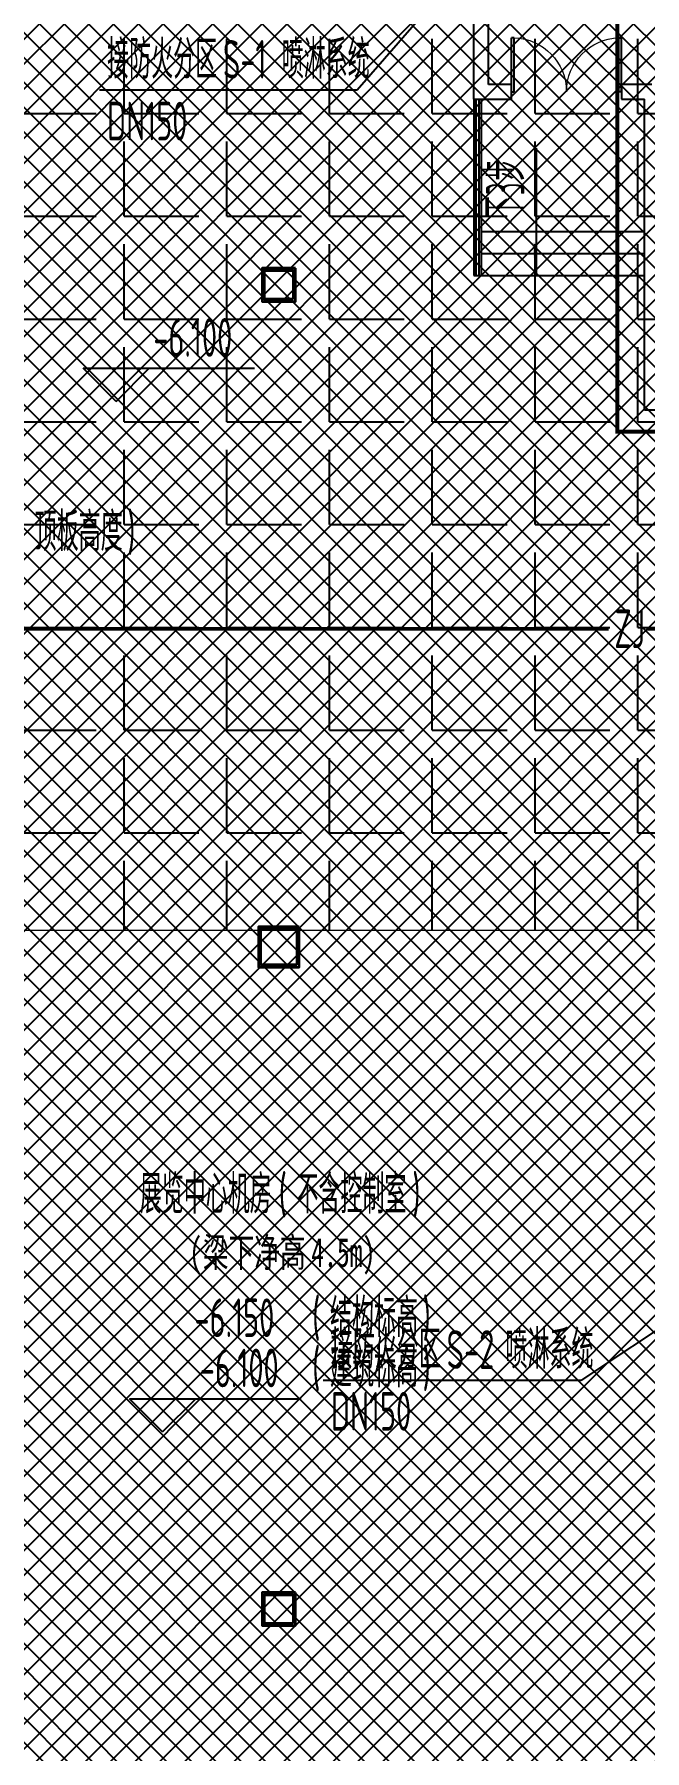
# Model space of a CAD drawing. Extents: x -2120532 to 1934524, y -1331911 to 424203.
# Drawn here: x -41736 to -33432, y -240185 to -216856 of the extents above; entities that cross this region are included whole.
import ezdxf

# ---------------------------------------------------------------- set-up
doc = ezdxf.new("R2010")
doc.units = 0
doc.header["$LTSCALE"] = 10
doc.linetypes.add('DASH', pattern=[0.35, 0.25, -0.1])
for name, color, linetype in [('A-COLUMN', 8, 'Continuous'), ('A-DIM_ELEV', 3, 'Continuous'), ('A-ROOM_NAME', 23, 'Continuous'), ('A-WALL', 2, 'Continuous'), ('DIM_SYMB', 3, 'Continuous'), ('DOOR_FIRE', 8, 'Continuous'), ('HANDRAIL', 3, 'Continuous'), ('SPACE', 7, 'Continuous'), ('W-PIPE-中水', 122, 'Continuous'), ('W-PIPE-喷淋中', 6, 'Continuous'), ('W-TEXT_中水', 7, 'Continuous'), ('W-TWT_LEAD', 3, 'Continuous'), ('画水辅助', 6, 'Continuous'), ('索引线', 252, 'Continuous')]:
    doc.layers.add(name, color=color, linetype=linetype)
doc.layers.add('钢柱', color=51, linetype='Continuous', lineweight=35)
doc.styles.add('8B2_02', font='tssdeng.shx', dxfattribs={"width": 0.6, "bigfont": 'TSSDCHN.shx'})
doc.styles.get("Standard").update_dxf_attribs({"font": 'TSSDENG.shx', "width": 0.7, "bigfont": 'TSSDCHN.shx'})
doc.styles.add('黑体', font='simhei.ttf', dxfattribs={"width": 0.65})

# ---------------------------------------------------------------- blocks, each defined once
blk = doc.blocks.new('A$C70756D1A')
at = {"layer": 'HANDRAIL'}
for points in [[(2225, 0), (2225, 0), (2225, -2400)], [(2255, 0), (2255, -2400)], [(2295, 0), (2295, -2400)], [(2325, 0), (2325, -2400)], [(2225, -1800), (0, -1800)], [(2225, -2100), (0, -2100)], [(2325, -2400), (0, -2400)]]:
    blk.add_lwpolyline(points, dxfattribs=at)
blk = doc.blocks.new('$DorLib2D$00000002')
for p, q in [((-0.5, 0), (-0.5, 0.4875)), ((-0.475, 0.4875), (-0.5, 0.4875)), ((-0.475, 0), (-0.475, 0.4875)), ((0.475, 0), (0.475, 0.4875)), ((0.475, 0.4875), (0.5, 0.4875)), ((0.5, 0), (0.5, 0.4875)), ((-0.5, 0), (-0.475, 0)), ((0.5, 0), (0.475, 0))]:
    blk.add_line(p, q)
at = {"lineweight": 13}
for centre, start, end in [((-0.4875, 0), 0, 88.53072), ((0.4875, 0), 91.46928, 180)]:
    blk.add_arc(centre, 0.4875, start, end, dxfattribs=at)
blk = doc.blocks.new('A$C1C3C0163')
h = blk.add_hatch()
h.set_pattern_fill('ANSI37', color=8, scale=150)
h.set_pattern_definition([(45, (-601697.23, -233886.27), (-168.3798, 168.3798), []), (135, (-601697.23, -233886.27), (-168.3798, -168.3798), [])])
h.paths.add_polyline_path([(-80300, 5300), (-80300, -9000), (-62000, -9000), (-62000, -64625), (-76750, -64625), (-76750, -62675), (-73875, -62675), (-73775, -57275), (-100380, -57275), (-100572, -124002), (-71150, -123999), (-71150, -126437), (-63509, -133383), (-65550, -135650), (-61611, -139196), (-83885, -163934), (-83885, -174096), (-119589, -213750), (-196450, -213750), (-196450, -207800), (-209700, -193450), (-209700, -169150), (-201700, -169149), (-201700, 5300), (-192675, 5300)])

msp = doc.modelspace()

# ---------------------------------------------------------------- hatches: boundary and pattern name
h = msp.add_hatch()
h.set_pattern_fill('ANGLE', color=8, scale=400)
h.set_pattern_definition([(0, (0, 1e-10), (0, 1397), [1016, -381]), (90, (0, 1e-10), (-1397, 9e-14), [1016, -381])])
h.paths.add_polyline_path([(-31833.6, -229035.4), (-53983.6, -229035.4), (-53983.6, -211485.4), (-31833.6, -211485.4)])
at = {"layer": 'DIM_SYMB'}
msp.add_hatch(color=8, dxfattribs=at).paths.add_polyline_path([(-34908.3, -220135.4), (-34908.3, -219685.4), (-34968.3, -219685.4)])
at = {"layer": 'W-PIPE-喷淋中'}
for points in [[(-33804.5, -222255.6), (-33804.5, -222281.8), (-33830.8, -222281.8)], [(-33804.5, -222255.6), (-33830.8, -222255.6), (-33830.8, -222281.8)]]:
    msp.add_hatch(color=256, dxfattribs=at).paths.add_polyline_path(points)

# ---------------------------------------------------------------- linework, layer by layer
at = {"layer": 'A-COLUMN', "color": 8}
for p, q in [((-38133.6, -228985.4), (-38683.6, -228985.4)), ((-38683.6, -228985.4), (-38683.6, -229535.4)), ((-38133.6, -229535.4), (-38133.6, -228985.4)), ((-38683.6, -229535.4), (-38133.6, -229535.4)), ((-38183.6, -238035.4), (-38633.6, -238035.4)), ((-38633.6, -238035.4), (-38633.6, -238485.4)), ((-38183.6, -238485.4), (-38183.6, -238035.4)), ((-38633.6, -238485.4), (-38183.6, -238485.4))]:
    msp.add_line(p, q, dxfattribs=at)
at = {"layer": 'A-DIM_ELEV', "color": 8}
for p, q in [((-40621.9, -221844.7), (-41071.9, -221394.7)), ((-41071.9, -221394.7), (-38738.1, -221394.7)), ((-40621.9, -221844.7), (-40171.9, -221394.7)), ((-39989.8, -235852.1), (-40439.8, -235402.1)), ((-40439.8, -235402.1), (-38106, -235402.1)), ((-39989.8, -235852.1), (-39539.8, -235402.1))]:
    msp.add_line(p, q, dxfattribs=at)
at = {"layer": 'A-WALL', "color": 8}
for p, q in [((-35758.6, -217735.4), (-35758.6, -216460.4)), ((-35558.6, -217535.4), (-35558.6, -216260.4)), ((-35246.1, -217535.4), (-35558.6, -217535.4)), ((-35246.1, -217735.4), (-35246.1, -217535.4)), ((-33333.6, -217535.4), (-33746.1, -217535.4)), ((-33746.1, -217535.4), (-33746.1, -217735.4)), ((-35758.6, -217735.4), (-35246.1, -217735.4)), ((-33746.1, -217735.4), (-33433.6, -217735.4)), ((-33433.6, -221960.4), (-33433.6, -217735.4)), ((-33433.6, -221960.4), (-31833.6, -221960.4))]:
    msp.add_line(p, q, dxfattribs=at)
at = {"layer": 'DIM_SYMB', "color": 8}
msp.add_lwpolyline([(-34908.3, -218401.9), (-34908.3, -220135.4)], dxfattribs=at)
at = {"layer": 'W-PIPE-中水', "ltscale": 1.5, "const_width": 52.5}
for points in [[(-54707.1, -224935.4), (-33920.9, -224935.4)], [(-33407.5, -224935.4), (-32387.4, -224935.4)]]:
    msp.add_lwpolyline(points, dxfattribs=at)
at = {"layer": 'W-PIPE-喷淋中', "ltscale": 1.5, "const_width": 52.5}
for points in [[(-33804.5, -222255.6), (-33804.5, -215997)], [(-32154.9, -222255.6), (-33804.5, -222255.6)]]:
    msp.add_lwpolyline(points, dxfattribs=at)
at = {"layer": 'W-TWT_LEAD'}
for p, q in [((-35931.9, -215997), (-37343.6, -217615.4)), ((-35931.9, -215997), (-37343.6, -217615.4)), ((-37343.6, -217615.4), (-40849.9, -217615.4)), ((-32154.9, -233729.4), (-34299.4, -235152.1)), ((-32154.9, -233729.4), (-34299.4, -235152.1)), ((-34299.4, -235152.1), (-37805.7, -235152.1))]:
    msp.add_line(p, q, dxfattribs=at)
at = {"layer": '索引线', "color": 8, "linetype": 'DASH', "const_width": 20}
msp.add_lwpolyline([(-31833.6, -229035.4), (-53983.6, -229035.4), (-53983.6, -211485.4), (-31833.6, -211485.4)], close=True, dxfattribs=at)
at = {"layer": '钢柱', "color": 8, "lineweight": 35}
for points in [[(-38183.6, -220035.4), (-38633.6, -220035.4), (-38633.6, -220485.4), (-38183.6, -220485.4)], [(-38213.6, -220455.4), (-38603.6, -220455.4), (-38603.6, -220065.4), (-38213.6, -220065.4)], [(-38133.6, -228985.4), (-38683.6, -228985.4), (-38683.6, -229535.4), (-38133.6, -229535.4)], [(-38163.6, -229505.4), (-38653.6, -229505.4), (-38653.6, -229015.4), (-38163.6, -229015.4)], [(-38183.6, -238035.4), (-38633.6, -238035.4), (-38633.6, -238485.4), (-38183.6, -238485.4)], [(-38213.6, -238455.4), (-38603.6, -238455.4), (-38603.6, -238065.4), (-38213.6, -238065.4)]]:
    msp.add_lwpolyline(points, close=True, dxfattribs=at)

# ---------------------------------------------------------------- block references
at = {"color": 8, "xscale": -1}
msp.add_blockref('A$C70756D1A', (-33433.6, -217735.4), dxfattribs=at)
at = {"layer": 'DOOR_FIRE', "color": 8, "xscale": -1500, "yscale": 1500, "zscale": 200}
msp.add_blockref('$DorLib2D$00000002', (-34496.1, -217635.4), dxfattribs=at)
at = {"layer": '画水辅助'}
msp.add_blockref('A$C1C3C0163', (106241.4, -167810.4), dxfattribs=at)

# ---------------------------------------------------------------- texts
at = {"layer": 'A-DIM_ELEV', "color": 8, "style": '8B2_02', "width": 0.6}
for s, p in [('-6.100', (-40115.8, -221237.2)), ('顶板高度', (-41730.5, -223879.8)), (')', (-40470.5, -223879.8)), ('(', (-37956, -234562.1)), ('结构标高', (-37713.7, -234562.1)), (')', (-36453.7, -234562.1)), ('-6.150', (-39556.4, -234562.1)), ('(', (-37956, -235244.6)), ('建筑标高', (-37713.7, -235244.6)), (')', (-36453.7, -235244.6)), ('-6.100', (-39483.7, -235244.6))]:
    msp.add_text(s, height=525, dxfattribs=at).set_placement(p)
at = {"layer": 'A-ROOM_NAME', "color": 8, "style": '8B2_02', "width": 0.6}
for s, p in [('展览中心机房', (-40301.2, -232884.1)), ('(', (-38411.2, -232884.1)), ('不含控制室', (-38168.9, -232884.1)), (')', (-36593.9, -232884.1))]:
    msp.add_text(s, height=525, dxfattribs=at).set_placement(p)
at = {"layer": 'DIM_SYMB', "color": 8}
for s, width, p in [('步', 0.6, (-35065.8, -218845.9)), ('3', 0.48, (-35065.8, -219039.7)), ('下', 0.6, (-35065.8, -219354.7))]:
    msp.add_text(s, height=525, rotation=90, dxfattribs=dict(at, width=width)).set_placement(p)
at = {"layer": 'SPACE', "color": 8, "style": '黑体', "width": 0.65}
for s, p in [('(', (-39626.7, -233609)), ('梁下净高', (-39442.4, -233609)), ('4.5m)', (-37968, -233609))]:
    msp.add_text(s, height=394.3, dxfattribs=at).set_placement(p)
at = {"layer": 'W-TEXT_中水', "style": '8B2_02', "width": 0.6}
msp.add_text('ZJ', height=525, dxfattribs=at).set_placement((-33845.9, -225197.9))
at = {"layer": 'W-TWT_LEAD', "color": 7, "style": '8B2_02', "width": 0.6}
for s, p in [('接防火分区', (-40744.9, -217457.9)), ('S-1', (-39169.9, -217457.9)), ('喷淋系统', (-38370.3, -217457.9)), ('DN150', (-40744.9, -218297.9)), ('接防火分区', (-37700.7, -234994.6)), ('喷淋系统', (-35326.1, -234994.6)), ('S-2', (-36125.7, -234994.6)), ('DN150', (-37700.7, -235834.6))]:
    msp.add_text(s, height=525, dxfattribs=at).set_placement(p)

doc.saveas('drawing.dxf')
